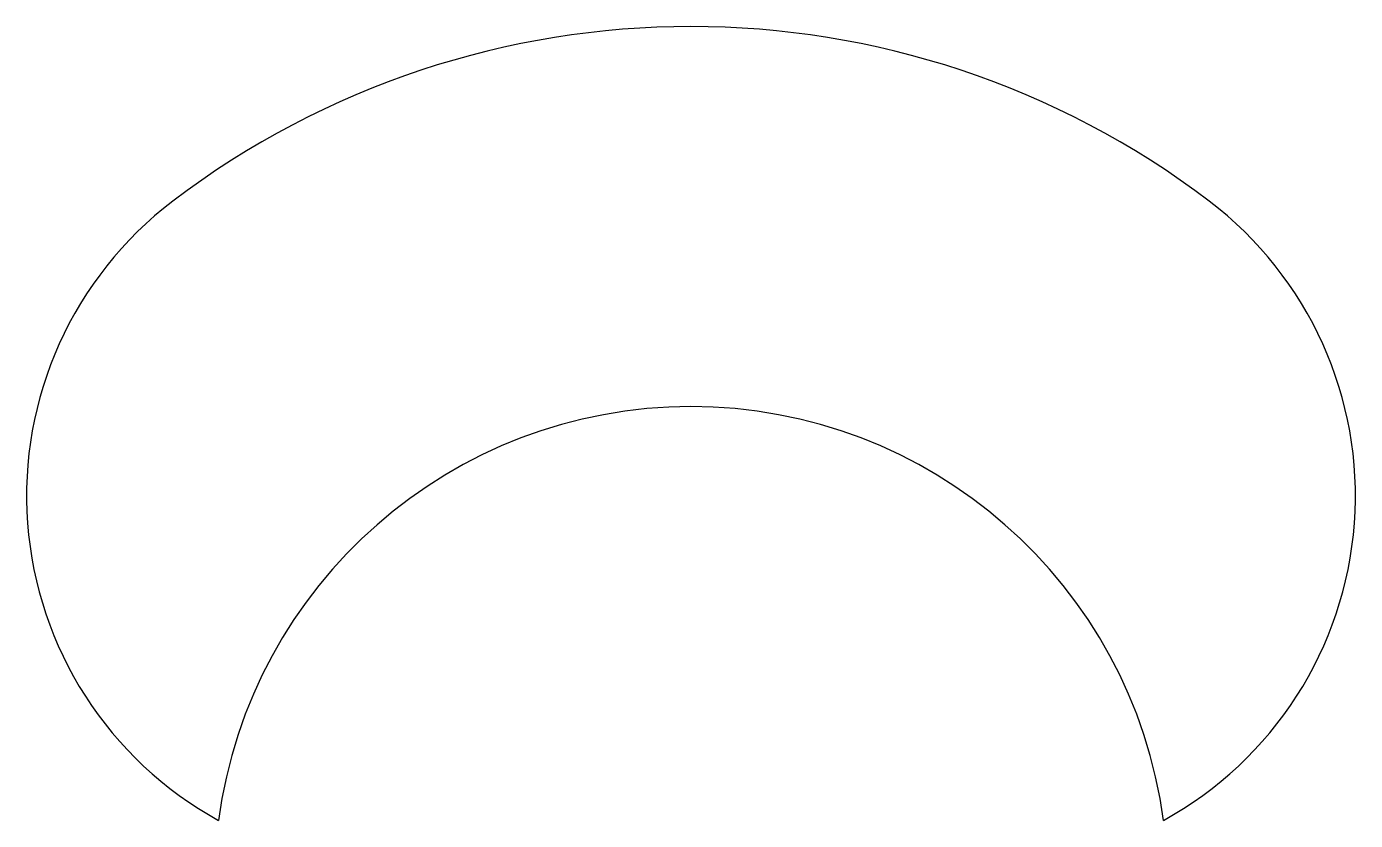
# Model space of a CAD drawing. Extents: x -285 to 285, y 27 to 368.
import ezdxf

# ---------------------------------------------------------------- set-up
doc = ezdxf.new("R2010")
doc.units = 0
doc.layers.add('VISIBLE', color=7, linetype='CONTINUOUS')

msp = doc.modelspace()

# ---------------------------------------------------------------- linework, layer by layer
at = {"layer": 'VISIBLE'}
for centre, radius, start, end in [((0, 0), 368, 52.77, 127.23), ((-126.45, 166.41), 159, 127.23, 241.23), ((126.45, 166.41), 159, 298.77, 52.77), ((0, 0), 204.77, 7.587, 172.413)]:
    msp.add_arc(centre, radius, start, end, dxfattribs=at)

doc.saveas('drawing.dxf')
